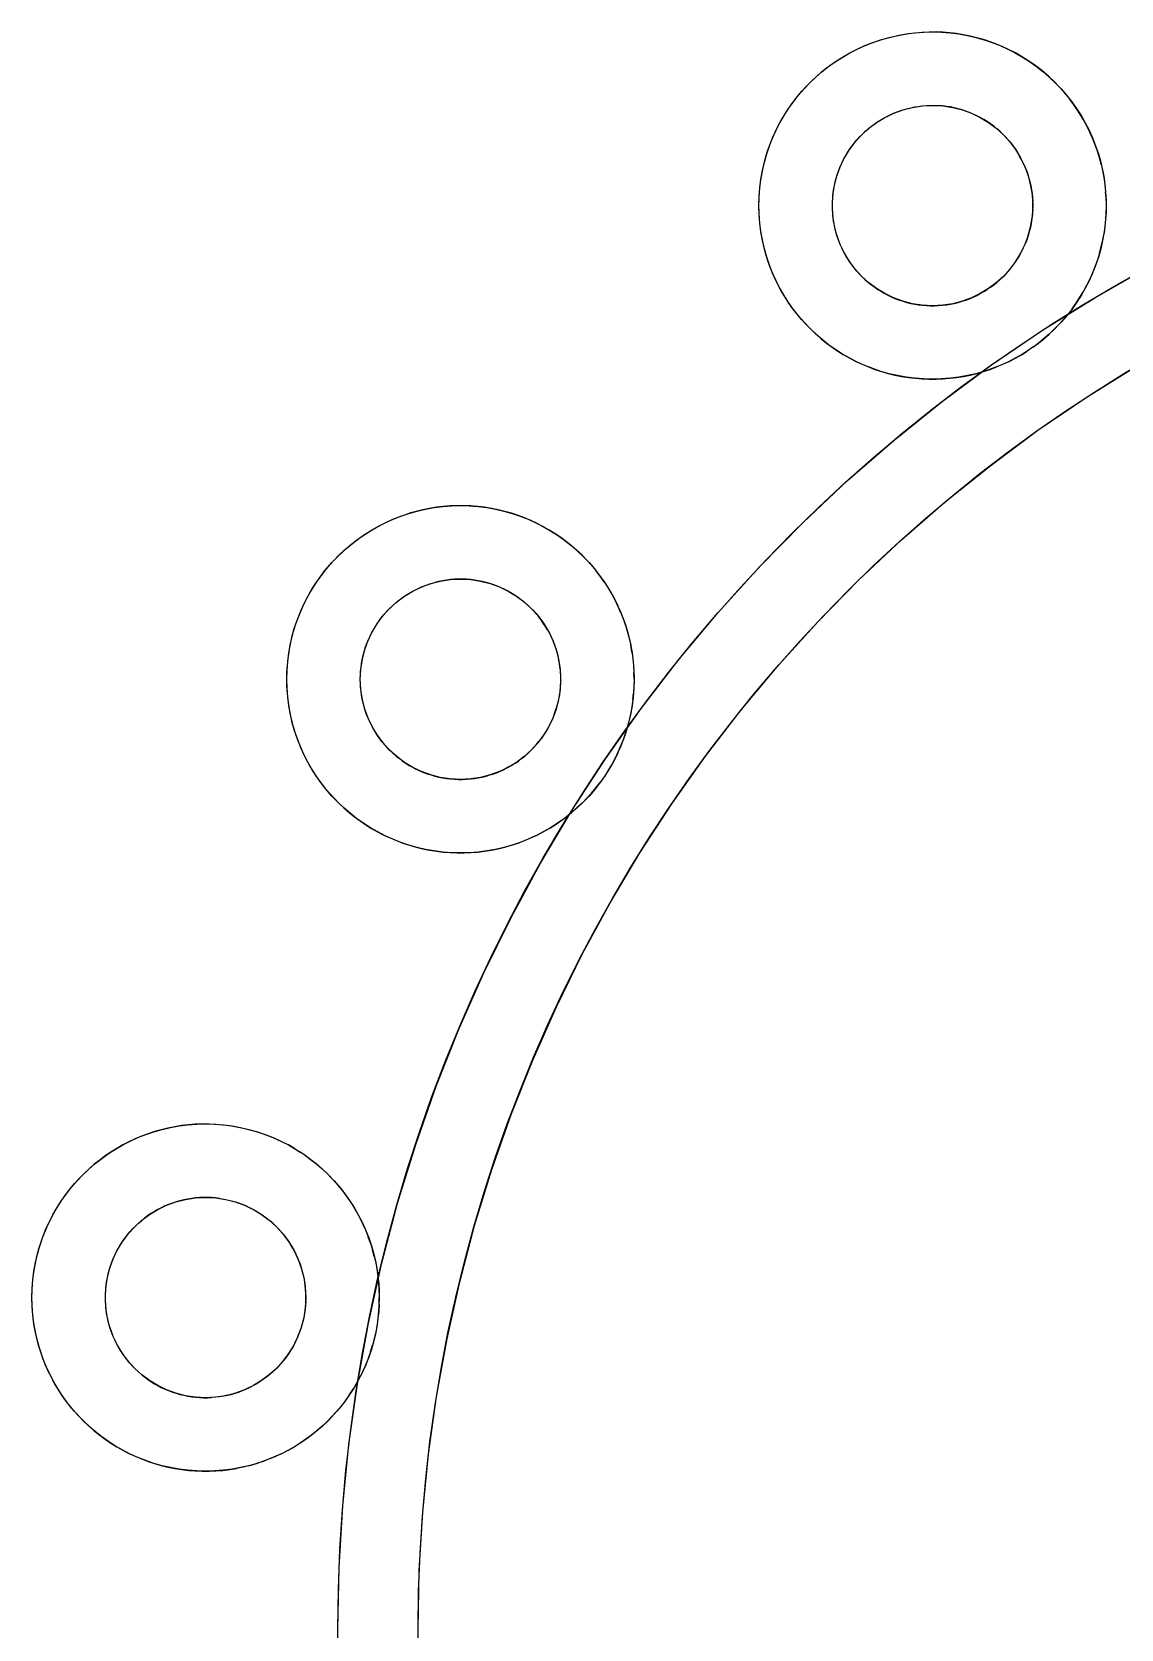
# Model space of a CAD drawing. Header units: millimetres. Extents: x -70 to 246, y -216 to 66.
# Drawn here: x -41.67 to -17.21, y 0 to 35.87 of the extents above; entities that cross this region are included whole.
import ezdxf

# ---------------------------------------------------------------- set-up
doc = ezdxf.new("R2010")
doc.units = ezdxf.units.MM
doc.layers.add('TOP_XY', color=7, linetype='Continuous')

msp = doc.modelspace()

# ---------------------------------------------------------------- linework, layer by layer
for centre, radius in [((-21.445, 31.975), 3.9), ((0, 0), 34.8), ((-21.445, 31.975), 2.25), ((0, 0), 33), ((-32.048, 21.334), 3.9), ((-32.048, 21.334), 2.25), ((-37.773, 7.446), 3.9), ((-37.773, 7.446), 2.25)]:
    msp.add_circle(centre, radius)
at = {"layer": 'TOP_XY'}
for p, q in [((-23.167, 35.474), (-23.026, 35.54)), ((-23.026, 35.54), (-22.883, 35.6)), ((-22.883, 35.6), (-22.738, 35.654)), ((-22.738, 35.654), (-22.591, 35.702)), ((-22.591, 35.702), (-22.441, 35.745)), ((-22.441, 35.745), (-22.291, 35.782)), ((-22.291, 35.782), (-22.139, 35.812)), ((-22.139, 35.812), (-21.986, 35.837)), ((-21.986, 35.837), (-21.832, 35.855)), ((-21.832, 35.855), (-21.677, 35.868)), ((-21.677, 35.868), (-21.522, 35.874)), ((-21.522, 35.874), (-21.367, 35.874)), ((-21.212, 35.868), (-21.367, 35.874)), ((-21.057, 35.855), (-21.212, 35.868)), ((-20.904, 35.837), (-21.057, 35.855)), ((-20.75, 35.812), (-20.904, 35.837)), ((-20.598, 35.782), (-20.75, 35.812)), ((-20.448, 35.745), (-20.598, 35.782)), ((-20.299, 35.702), (-20.448, 35.745)), ((-20.151, 35.654), (-20.299, 35.702)), ((-20.006, 35.6), (-20.151, 35.654)), ((-19.863, 35.54), (-20.006, 35.6)), ((-19.723, 35.474), (-19.863, 35.54)), ((-23.699, 35.157), (-23.571, 35.244)), ((-23.571, 35.244), (-23.439, 35.326)), ((-23.439, 35.326), (-23.304, 35.403)), ((-23.304, 35.403), (-23.167, 35.474)), ((-19.585, 35.403), (-19.723, 35.474)), ((-19.45, 35.326), (-19.585, 35.403)), ((-19.318, 35.244), (-19.45, 35.326)), ((-19.19, 35.157), (-19.318, 35.244)), ((-24.175, 34.76), (-24.062, 34.866)), ((-24.062, 34.866), (-23.945, 34.968)), ((-23.945, 34.968), (-23.824, 35.065)), ((-23.824, 35.065), (-23.699, 35.157)), ((-19.065, 35.065), (-19.19, 35.157)), ((-18.944, 34.968), (-19.065, 35.065)), ((-18.827, 34.866), (-18.944, 34.968)), ((-18.714, 34.76), (-18.827, 34.866)), ((-24.487, 34.415), (-24.387, 34.534)), ((-24.387, 34.534), (-24.283, 34.649)), ((-24.283, 34.649), (-24.175, 34.76)), ((-18.606, 34.649), (-18.714, 34.76)), ((-18.502, 34.534), (-18.606, 34.649)), ((-18.402, 34.415), (-18.502, 34.534)), ((-24.756, 34.036), (-24.671, 34.166)), ((-24.671, 34.166), (-24.581, 34.292)), ((-24.581, 34.292), (-24.487, 34.415)), ((-22.275, 34.066), (-22.191, 34.097)), ((-22.191, 34.097), (-22.106, 34.125)), ((-22.106, 34.125), (-22.02, 34.15)), ((-22.02, 34.15), (-21.933, 34.171)), ((-21.933, 34.171), (-21.845, 34.189)), ((-21.845, 34.189), (-21.757, 34.203)), ((-21.757, 34.203), (-21.668, 34.214)), ((-21.668, 34.214), (-21.579, 34.221)), ((-21.579, 34.221), (-21.489, 34.224)), ((-21.489, 34.224), (-21.4, 34.224)), ((-21.4, 34.224), (-21.31, 34.221)), ((-21.221, 34.214), (-21.31, 34.221)), ((-21.132, 34.203), (-21.221, 34.214)), ((-21.044, 34.189), (-21.132, 34.203)), ((-20.956, 34.171), (-21.044, 34.189)), ((-20.869, 34.15), (-20.956, 34.171)), ((-20.783, 34.125), (-20.869, 34.15)), ((-20.698, 34.097), (-20.783, 34.125)), ((-20.615, 34.066), (-20.698, 34.097)), ((-18.308, 34.292), (-18.402, 34.415)), ((-18.218, 34.166), (-18.308, 34.292)), ((-18.134, 34.036), (-18.218, 34.166)), ((-24.977, 33.627), (-24.909, 33.766)), ((-24.909, 33.766), (-24.835, 33.902)), ((-24.835, 33.902), (-24.756, 34.036)), ((-22.887, 33.701), (-22.817, 33.757)), ((-22.817, 33.757), (-22.745, 33.811)), ((-22.745, 33.811), (-22.671, 33.861)), ((-22.671, 33.861), (-22.595, 33.908)), ((-22.595, 33.908), (-22.518, 33.952)), ((-22.518, 33.952), (-22.438, 33.993)), ((-22.438, 33.993), (-22.357, 34.031)), ((-22.357, 34.031), (-22.275, 34.066)), ((-20.532, 34.031), (-20.615, 34.066)), ((-20.451, 33.993), (-20.532, 34.031)), ((-20.372, 33.952), (-20.451, 33.993)), ((-20.294, 33.908), (-20.372, 33.952)), ((-20.218, 33.861), (-20.294, 33.908)), ((-20.144, 33.811), (-20.218, 33.861)), ((-20.072, 33.757), (-20.144, 33.811)), ((-20.002, 33.701), (-20.072, 33.757)), ((-18.054, 33.902), (-18.134, 34.036)), ((-17.98, 33.766), (-18.054, 33.902)), ((-17.912, 33.627), (-17.98, 33.766)), ((-25.097, 33.341), (-25.04, 33.485)), ((-25.04, 33.485), (-24.977, 33.627)), ((-23.254, 33.312), (-23.2, 33.383)), ((-23.2, 33.383), (-23.142, 33.451)), ((-23.142, 33.451), (-23.082, 33.518)), ((-23.082, 33.518), (-23.02, 33.581)), ((-23.02, 33.581), (-22.955, 33.643)), ((-22.955, 33.643), (-22.887, 33.701)), ((-19.935, 33.643), (-20.002, 33.701)), ((-19.869, 33.581), (-19.935, 33.643)), ((-19.807, 33.518), (-19.869, 33.581)), ((-19.747, 33.451), (-19.807, 33.518)), ((-19.689, 33.383), (-19.747, 33.451)), ((-19.689, 33.383), (-19.635, 33.312)), ((-17.849, 33.485), (-17.912, 33.627)), ((-17.792, 33.341), (-17.849, 33.485)), ((-25.234, 32.896), (-25.194, 33.046)), ((-25.194, 33.046), (-25.149, 33.195)), ((-25.149, 33.195), (-25.097, 33.341)), ((-23.483, 32.928), (-23.443, 33.008)), ((-23.443, 33.008), (-23.401, 33.087)), ((-23.401, 33.087), (-23.355, 33.164)), ((-23.355, 33.164), (-23.306, 33.239)), ((-23.306, 33.239), (-23.254, 33.312)), ((-19.635, 33.312), (-19.583, 33.239)), ((-19.583, 33.239), (-19.534, 33.164)), ((-19.534, 33.164), (-19.489, 33.087)), ((-19.446, 33.008), (-19.489, 33.087)), ((-19.406, 32.928), (-19.446, 33.008)), ((-17.74, 33.195), (-17.792, 33.341)), ((-17.695, 33.046), (-17.74, 33.195)), ((-17.655, 32.896), (-17.695, 33.046)), ((-25.295, 32.592), (-25.268, 32.745)), ((-25.268, 32.745), (-25.234, 32.896)), ((-23.608, 32.593), (-23.582, 32.678)), ((-23.582, 32.678), (-23.552, 32.763)), ((-23.552, 32.763), (-23.519, 32.846)), ((-23.519, 32.846), (-23.483, 32.928)), ((-19.406, 32.928), (-19.37, 32.846)), ((-19.37, 32.846), (-19.337, 32.763)), ((-19.337, 32.763), (-19.307, 32.678)), ((-19.307, 32.678), (-19.281, 32.593)), ((-17.655, 32.896), (-17.621, 32.745)), ((-17.621, 32.745), (-17.594, 32.592)), ((-25.332, 32.285), (-25.317, 32.439)), ((-25.317, 32.439), (-25.295, 32.592)), ((-23.679, 32.242), (-23.666, 32.331)), ((-23.666, 32.331), (-23.65, 32.419)), ((-23.65, 32.419), (-23.631, 32.506)), ((-23.631, 32.506), (-23.608, 32.593)), ((-19.281, 32.593), (-19.258, 32.506)), ((-19.239, 32.419), (-19.258, 32.506)), ((-19.223, 32.331), (-19.239, 32.419)), ((-19.223, 32.331), (-19.211, 32.242)), ((-17.594, 32.592), (-17.572, 32.439)), ((-17.572, 32.439), (-17.557, 32.285)), ((-25.345, 31.975), (-25.341, 32.13)), ((-25.341, 31.82), (-25.345, 31.975)), ((-25.341, 32.13), (-25.332, 32.285)), ((-23.695, 31.975), (-23.693, 32.064)), ((-23.693, 31.885), (-23.695, 31.975)), ((-23.693, 32.064), (-23.687, 32.153)), ((-23.687, 32.153), (-23.679, 32.242)), ((-19.211, 32.242), (-19.202, 32.153)), ((-19.202, 32.153), (-19.196, 32.064)), ((-19.195, 31.975), (-19.196, 32.064)), ((-19.196, 31.885), (-19.195, 31.975)), ((-17.548, 32.13), (-17.557, 32.285)), ((-17.548, 32.13), (-17.545, 31.975)), ((-17.545, 31.975), (-17.548, 31.82)), ((-25.332, 31.665), (-25.341, 31.82)), ((-25.317, 31.511), (-25.332, 31.665)), ((-23.687, 31.796), (-23.693, 31.885)), ((-23.679, 31.707), (-23.687, 31.796)), ((-23.666, 31.618), (-23.679, 31.707)), ((-23.65, 31.53), (-23.666, 31.618)), ((-19.239, 31.53), (-19.223, 31.618)), ((-19.223, 31.618), (-19.211, 31.707)), ((-19.202, 31.796), (-19.211, 31.707)), ((-19.196, 31.885), (-19.202, 31.796)), ((-17.557, 31.665), (-17.572, 31.511)), ((-17.548, 31.82), (-17.557, 31.665)), ((-25.295, 31.357), (-25.317, 31.511)), ((-25.268, 31.204), (-25.295, 31.357)), ((-23.631, 31.443), (-23.65, 31.53)), ((-23.608, 31.356), (-23.631, 31.443)), ((-23.582, 31.271), (-23.608, 31.356)), ((-23.552, 31.186), (-23.582, 31.271)), ((-19.307, 31.271), (-19.337, 31.186)), ((-19.307, 31.271), (-19.281, 31.356)), ((-19.281, 31.356), (-19.258, 31.443)), ((-19.258, 31.443), (-19.239, 31.53)), ((-17.621, 31.204), (-17.594, 31.357)), ((-17.572, 31.511), (-17.594, 31.357)), ((-25.234, 31.053), (-25.268, 31.204)), ((-25.194, 30.903), (-25.234, 31.053)), ((-25.149, 30.755), (-25.194, 30.903)), ((-23.519, 31.103), (-23.552, 31.186)), ((-23.483, 31.022), (-23.519, 31.103)), ((-23.443, 30.941), (-23.483, 31.022)), ((-23.401, 30.863), (-23.443, 30.941)), ((-23.355, 30.786), (-23.401, 30.863)), ((-19.489, 30.863), (-19.534, 30.786)), ((-19.446, 30.941), (-19.489, 30.863)), ((-19.406, 31.022), (-19.446, 30.941)), ((-19.37, 31.103), (-19.406, 31.022)), ((-19.337, 31.186), (-19.37, 31.103)), ((-17.695, 30.903), (-17.74, 30.755)), ((-17.695, 30.903), (-17.655, 31.053)), ((-17.655, 31.053), (-17.621, 31.204)), ((-25.097, 30.608), (-25.149, 30.755)), ((-25.04, 30.464), (-25.097, 30.608)), ((-23.306, 30.711), (-23.355, 30.786)), ((-23.254, 30.638), (-23.306, 30.711)), ((-23.2, 30.567), (-23.254, 30.638)), ((-23.142, 30.498), (-23.2, 30.567)), ((-23.082, 30.432), (-23.142, 30.498)), ((-19.807, 30.432), (-19.747, 30.498)), ((-19.747, 30.498), (-19.689, 30.567)), ((-19.689, 30.567), (-19.635, 30.638)), ((-19.635, 30.638), (-19.583, 30.711)), ((-19.583, 30.711), (-19.534, 30.786)), ((-17.792, 30.608), (-17.849, 30.464)), ((-17.798, 29.904), (-16.595, 30.588)), ((-17.74, 30.755), (-17.792, 30.608)), ((-24.977, 30.323), (-25.04, 30.464)), ((-24.909, 30.183), (-24.977, 30.323)), ((-24.835, 30.047), (-24.909, 30.183)), ((-23.082, 30.432), (-23.02, 30.368)), ((-23.02, 30.368), (-22.955, 30.307)), ((-22.955, 30.307), (-22.887, 30.248)), ((-22.887, 30.248), (-22.817, 30.192)), ((-22.817, 30.192), (-22.745, 30.139)), ((-22.745, 30.139), (-22.671, 30.088)), ((-20.144, 30.139), (-20.218, 30.088)), ((-20.144, 30.139), (-20.072, 30.192)), ((-20.072, 30.192), (-20.002, 30.248)), ((-20.002, 30.248), (-19.935, 30.307)), ((-19.935, 30.307), (-19.869, 30.368)), ((-19.869, 30.368), (-19.807, 30.432)), ((-18.054, 30.047), (-17.98, 30.183)), ((-17.98, 30.183), (-17.912, 30.323)), ((-17.849, 30.464), (-17.912, 30.323)), ((-24.756, 29.914), (-24.835, 30.047)), ((-24.671, 29.784), (-24.756, 29.914)), ((-24.581, 29.657), (-24.671, 29.784)), ((-22.671, 30.088), (-22.595, 30.041)), ((-22.595, 30.041), (-22.518, 29.997)), ((-22.518, 29.997), (-22.438, 29.956)), ((-22.438, 29.956), (-22.357, 29.918)), ((-22.357, 29.918), (-22.275, 29.883)), ((-22.275, 29.883), (-22.191, 29.852)), ((-22.191, 29.852), (-22.106, 29.824)), ((-22.106, 29.824), (-22.02, 29.799)), ((-22.02, 29.799), (-21.933, 29.778)), ((-21.933, 29.778), (-21.845, 29.761)), ((-21.044, 29.761), (-20.956, 29.778)), ((-20.956, 29.778), (-20.869, 29.799)), ((-20.869, 29.799), (-20.783, 29.824)), ((-20.783, 29.824), (-20.698, 29.852)), ((-20.698, 29.852), (-20.615, 29.883)), ((-20.615, 29.883), (-20.532, 29.918)), ((-20.532, 29.918), (-20.451, 29.956)), ((-20.451, 29.956), (-20.372, 29.997)), ((-20.372, 29.997), (-20.294, 30.041)), ((-20.294, 30.041), (-20.218, 30.088)), ((-18.973, 29.173), (-17.798, 29.904)), ((-18.308, 29.657), (-18.218, 29.784)), ((-18.218, 29.784), (-18.134, 29.914)), ((-18.134, 29.914), (-18.054, 30.047)), ((-24.487, 29.534), (-24.581, 29.657)), ((-24.387, 29.415), (-24.487, 29.534)), ((-21.845, 29.761), (-21.757, 29.746)), ((-21.757, 29.746), (-21.668, 29.736)), ((-21.668, 29.736), (-21.579, 29.729)), ((-21.579, 29.729), (-21.489, 29.725)), ((-21.489, 29.725), (-21.4, 29.725)), ((-21.4, 29.725), (-21.31, 29.729)), ((-21.31, 29.729), (-21.221, 29.736)), ((-21.221, 29.736), (-21.132, 29.746)), ((-21.132, 29.746), (-21.044, 29.761)), ((-18.402, 29.534), (-18.502, 29.415)), ((-18.308, 29.657), (-18.402, 29.534)), ((-24.283, 29.3), (-24.387, 29.415)), ((-24.175, 29.19), (-24.283, 29.3)), ((-24.175, 29.19), (-24.062, 29.083)), ((-24.062, 29.083), (-23.945, 28.982)), ((-20.118, 28.396), (-18.973, 29.173)), ((-18.944, 28.982), (-18.827, 29.083)), ((-18.827, 29.083), (-18.714, 29.19)), ((-18.714, 29.19), (-18.606, 29.3)), ((-18.606, 29.3), (-18.502, 29.415)), ((-23.945, 28.982), (-23.824, 28.885)), ((-23.824, 28.885), (-23.699, 28.792)), ((-23.699, 28.792), (-23.571, 28.705)), ((-23.571, 28.705), (-23.439, 28.623)), ((-19.45, 28.623), (-19.318, 28.705)), ((-19.19, 28.792), (-19.318, 28.705)), ((-19.19, 28.792), (-19.065, 28.885)), ((-19.065, 28.885), (-18.944, 28.982)), ((-23.439, 28.623), (-23.304, 28.547)), ((-23.304, 28.547), (-23.167, 28.475)), ((-23.167, 28.475), (-23.026, 28.41)), ((-23.026, 28.41), (-22.883, 28.35)), ((-22.883, 28.35), (-22.738, 28.295)), ((-21.231, 27.574), (-20.118, 28.396)), ((-20.151, 28.295), (-20.006, 28.35)), ((-20.006, 28.35), (-19.863, 28.41)), ((-19.863, 28.41), (-19.723, 28.475)), ((-19.723, 28.475), (-19.585, 28.547)), ((-19.585, 28.547), (-19.45, 28.623)), ((-17.991, 27.664), (-16.877, 28.358)), ((-22.738, 28.295), (-22.591, 28.247)), ((-22.591, 28.247), (-22.441, 28.204)), ((-22.441, 28.204), (-22.291, 28.168)), ((-22.291, 28.168), (-22.139, 28.137)), ((-22.139, 28.137), (-21.986, 28.112)), ((-21.986, 28.112), (-21.832, 28.094)), ((-21.832, 28.094), (-21.677, 28.082)), ((-21.677, 28.082), (-21.522, 28.075)), ((-21.522, 28.075), (-21.367, 28.075)), ((-21.367, 28.075), (-21.212, 28.082)), ((-21.212, 28.082), (-21.057, 28.094)), ((-21.057, 28.094), (-20.904, 28.112)), ((-20.904, 28.112), (-20.75, 28.137)), ((-20.75, 28.137), (-20.598, 28.168)), ((-20.598, 28.168), (-20.448, 28.204)), ((-20.448, 28.204), (-20.299, 28.247)), ((-20.299, 28.247), (-20.151, 28.295)), ((-19.077, 26.927), (-17.991, 27.664)), ((-22.31, 26.708), (-21.231, 27.574)), ((-20.132, 26.147), (-19.077, 26.927)), ((-23.354, 25.8), (-22.31, 26.708)), ((-21.156, 25.326), (-20.132, 26.147)), ((-24.361, 24.851), (-23.354, 25.8)), ((-32.895, 25.141), (-33.045, 25.105)), ((-32.743, 25.172), (-32.895, 25.141)), ((-32.589, 25.197), (-32.743, 25.172)), ((-32.435, 25.215), (-32.589, 25.197)), ((-32.281, 25.227), (-32.435, 25.215)), ((-32.126, 25.233), (-32.281, 25.227)), ((-31.971, 25.233), (-32.126, 25.233)), ((-31.816, 25.227), (-31.971, 25.233)), ((-31.661, 25.215), (-31.816, 25.227)), ((-31.507, 25.197), (-31.661, 25.215)), ((-31.354, 25.172), (-31.507, 25.197)), ((-31.202, 25.141), (-31.354, 25.172)), ((-31.051, 25.105), (-31.202, 25.141)), ((-22.146, 24.465), (-21.156, 25.326)), ((-34.043, 24.686), (-33.908, 24.762)), ((-33.908, 24.762), (-33.77, 24.833)), ((-33.77, 24.833), (-33.63, 24.899)), ((-33.63, 24.899), (-33.487, 24.959)), ((-33.487, 24.959), (-33.342, 25.014)), ((-33.342, 25.014), (-33.194, 25.062)), ((-33.045, 25.105), (-33.194, 25.062)), ((-30.902, 25.062), (-31.051, 25.105)), ((-30.755, 25.014), (-30.902, 25.062)), ((-30.61, 24.959), (-30.755, 25.014)), ((-30.467, 24.899), (-30.61, 24.959)), ((-30.326, 24.833), (-30.467, 24.899)), ((-30.189, 24.762), (-30.326, 24.833)), ((-30.054, 24.686), (-30.189, 24.762)), ((-25.33, 23.863), (-24.361, 24.851)), ((-34.549, 24.327), (-34.428, 24.424)), ((-34.428, 24.424), (-34.303, 24.517)), ((-34.303, 24.517), (-34.175, 24.604)), ((-34.175, 24.604), (-34.043, 24.686)), ((-29.922, 24.604), (-30.054, 24.686)), ((-29.794, 24.517), (-29.922, 24.604)), ((-29.669, 24.424), (-29.794, 24.517)), ((-29.548, 24.327), (-29.669, 24.424)), ((-23.101, 23.565), (-22.146, 24.465)), ((-34.887, 24.009), (-34.779, 24.119)), ((-34.779, 24.119), (-34.666, 24.226)), ((-34.666, 24.226), (-34.549, 24.327)), ((-29.431, 24.226), (-29.548, 24.327)), ((-29.318, 24.119), (-29.431, 24.226)), ((-29.318, 24.119), (-29.21, 24.009)), ((-35.185, 23.652), (-35.091, 23.775)), ((-35.091, 23.775), (-34.991, 23.894)), ((-34.991, 23.894), (-34.887, 24.009)), ((-29.21, 24.009), (-29.106, 23.894)), ((-29.106, 23.894), (-29.006, 23.775)), ((-28.912, 23.652), (-29.006, 23.775)), ((-26.259, 22.837), (-25.33, 23.863)), ((-35.439, 23.262), (-35.359, 23.395)), ((-35.359, 23.395), (-35.275, 23.525)), ((-35.275, 23.525), (-35.185, 23.652)), ((-33.121, 23.312), (-33.042, 23.353)), ((-33.042, 23.353), (-32.961, 23.391)), ((-32.961, 23.391), (-32.878, 23.426)), ((-32.878, 23.426), (-32.795, 23.457)), ((-32.795, 23.457), (-32.71, 23.485)), ((-32.71, 23.485), (-32.624, 23.51)), ((-32.537, 23.531), (-32.624, 23.51)), ((-32.449, 23.548), (-32.537, 23.531)), ((-32.361, 23.563), (-32.449, 23.548)), ((-32.272, 23.573), (-32.361, 23.563)), ((-32.183, 23.58), (-32.272, 23.573)), ((-32.093, 23.584), (-32.183, 23.58)), ((-32.004, 23.584), (-32.093, 23.584)), ((-31.914, 23.58), (-32.004, 23.584)), ((-31.825, 23.573), (-31.914, 23.58)), ((-31.736, 23.563), (-31.825, 23.573)), ((-31.648, 23.548), (-31.736, 23.563)), ((-31.56, 23.531), (-31.648, 23.548)), ((-31.473, 23.51), (-31.56, 23.531)), ((-31.387, 23.485), (-31.473, 23.51)), ((-31.302, 23.457), (-31.387, 23.485)), ((-31.218, 23.426), (-31.302, 23.457)), ((-31.136, 23.391), (-31.218, 23.426)), ((-31.055, 23.353), (-31.136, 23.391)), ((-30.975, 23.312), (-31.055, 23.353)), ((-28.822, 23.525), (-28.912, 23.652)), ((-28.822, 23.525), (-28.737, 23.395)), ((-28.737, 23.395), (-28.658, 23.262)), ((-24.02, 22.628), (-23.101, 23.565)), ((-35.644, 22.845), (-35.581, 22.986)), ((-35.581, 22.986), (-35.513, 23.126)), ((-35.513, 23.126), (-35.439, 23.262)), ((-33.623, 22.941), (-33.558, 23.002)), ((-33.558, 23.002), (-33.491, 23.061)), ((-33.491, 23.061), (-33.421, 23.117)), ((-33.421, 23.117), (-33.349, 23.17)), ((-33.349, 23.17), (-33.275, 23.22)), ((-33.275, 23.22), (-33.199, 23.268)), ((-33.199, 23.268), (-33.121, 23.312)), ((-30.898, 23.268), (-30.975, 23.312)), ((-30.898, 23.268), (-30.822, 23.22)), ((-30.822, 23.22), (-30.748, 23.17)), ((-30.748, 23.17), (-30.676, 23.117)), ((-30.676, 23.117), (-30.606, 23.061)), ((-30.538, 23.002), (-30.606, 23.061)), ((-30.473, 22.941), (-30.538, 23.002)), ((-28.658, 23.262), (-28.584, 23.126)), ((-28.584, 23.126), (-28.516, 22.986)), ((-28.453, 22.845), (-28.516, 22.986)), ((-35.753, 22.554), (-35.701, 22.7)), ((-35.701, 22.7), (-35.644, 22.845)), ((-33.91, 22.598), (-33.858, 22.671)), ((-33.858, 22.671), (-33.804, 22.742)), ((-33.804, 22.742), (-33.746, 22.811)), ((-33.746, 22.811), (-33.686, 22.877)), ((-33.686, 22.877), (-33.623, 22.941)), ((-30.473, 22.941), (-30.411, 22.877)), ((-30.411, 22.877), (-30.351, 22.811)), ((-30.351, 22.811), (-30.293, 22.742)), ((-30.239, 22.671), (-30.293, 22.742)), ((-30.187, 22.598), (-30.239, 22.671)), ((-28.453, 22.845), (-28.396, 22.7)), ((-28.396, 22.7), (-28.344, 22.554)), ((-27.146, 21.775), (-26.259, 22.837)), ((-24.901, 21.655), (-24.02, 22.628)), ((-35.872, 22.105), (-35.838, 22.256)), ((-35.838, 22.256), (-35.798, 22.406)), ((-35.798, 22.406), (-35.753, 22.554)), ((-34.123, 22.206), (-34.087, 22.287)), ((-34.087, 22.287), (-34.047, 22.368)), ((-34.047, 22.368), (-34.004, 22.446)), ((-34.004, 22.446), (-33.959, 22.523)), ((-33.959, 22.523), (-33.91, 22.598)), ((-30.138, 22.523), (-30.187, 22.598)), ((-30.092, 22.446), (-30.138, 22.523)), ((-30.092, 22.446), (-30.05, 22.368)), ((-30.05, 22.368), (-30.01, 22.287)), ((-30.01, 22.287), (-29.974, 22.206)), ((-28.344, 22.554), (-28.299, 22.406)), ((-28.299, 22.406), (-28.259, 22.256)), ((-28.259, 22.256), (-28.225, 22.105)), ((-35.921, 21.798), (-35.899, 21.952)), ((-35.899, 21.952), (-35.872, 22.105)), ((-34.235, 21.866), (-34.212, 21.953)), ((-34.212, 21.953), (-34.185, 22.038)), ((-34.185, 22.038), (-34.156, 22.122)), ((-34.156, 22.122), (-34.123, 22.206)), ((-29.974, 22.206), (-29.941, 22.122)), ((-29.941, 22.122), (-29.911, 22.038)), ((-29.911, 22.038), (-29.885, 21.953)), ((-29.885, 21.953), (-29.862, 21.866)), ((-28.198, 21.952), (-28.225, 22.105)), ((-28.198, 21.952), (-28.176, 21.798)), ((-35.945, 21.489), (-35.936, 21.644)), ((-35.936, 21.644), (-35.921, 21.798)), ((-34.291, 21.513), (-34.282, 21.602)), ((-34.282, 21.602), (-34.27, 21.691)), ((-34.27, 21.691), (-34.254, 21.779)), ((-34.254, 21.779), (-34.235, 21.866)), ((-29.862, 21.866), (-29.843, 21.779)), ((-29.827, 21.691), (-29.843, 21.779)), ((-29.814, 21.602), (-29.827, 21.691)), ((-29.814, 21.602), (-29.806, 21.513)), ((-28.176, 21.798), (-28.161, 21.644)), ((-28.161, 21.644), (-28.151, 21.489)), ((-27.99, 20.678), (-27.146, 21.775)), ((-25.742, 20.648), (-24.901, 21.655)), ((-35.948, 21.334), (-35.945, 21.489)), ((-35.945, 21.179), (-35.948, 21.334)), ((-35.936, 21.024), (-35.945, 21.179)), ((-34.298, 21.334), (-34.297, 21.424)), ((-34.297, 21.245), (-34.298, 21.334)), ((-34.297, 21.424), (-34.291, 21.513)), ((-34.291, 21.155), (-34.297, 21.245)), ((-29.806, 21.513), (-29.8, 21.424)), ((-29.8, 21.245), (-29.806, 21.155)), ((-29.8, 21.424), (-29.798, 21.334)), ((-29.798, 21.334), (-29.8, 21.245)), ((-28.151, 21.179), (-28.161, 21.024)), ((-28.148, 21.334), (-28.151, 21.489)), ((-28.148, 21.334), (-28.151, 21.179)), ((-35.921, 20.87), (-35.936, 21.024)), ((-35.899, 20.717), (-35.921, 20.87)), ((-34.282, 21.066), (-34.291, 21.155)), ((-34.27, 20.978), (-34.282, 21.066)), ((-34.254, 20.89), (-34.27, 20.978)), ((-34.235, 20.802), (-34.254, 20.89)), ((-29.843, 20.89), (-29.862, 20.802)), ((-29.827, 20.978), (-29.843, 20.89)), ((-29.814, 21.066), (-29.827, 20.978)), ((-29.806, 21.155), (-29.814, 21.066)), ((-28.176, 20.87), (-28.198, 20.717)), ((-28.176, 20.87), (-28.161, 21.024)), ((-35.872, 20.564), (-35.899, 20.717)), ((-35.838, 20.413), (-35.872, 20.564)), ((-34.212, 20.716), (-34.235, 20.802)), ((-34.185, 20.63), (-34.212, 20.716)), ((-34.156, 20.546), (-34.185, 20.63)), ((-34.123, 20.463), (-34.156, 20.546)), ((-34.087, 20.381), (-34.123, 20.463)), ((-29.974, 20.463), (-30.01, 20.381)), ((-29.941, 20.546), (-29.974, 20.463)), ((-29.941, 20.546), (-29.911, 20.63)), ((-29.911, 20.63), (-29.885, 20.716)), ((-29.885, 20.716), (-29.862, 20.802)), ((-28.79, 19.549), (-27.99, 20.678)), ((-28.225, 20.564), (-28.259, 20.413)), ((-28.198, 20.717), (-28.225, 20.564)), ((-26.542, 19.609), (-25.742, 20.648)), ((-35.798, 20.263), (-35.838, 20.413)), ((-35.753, 20.114), (-35.798, 20.263)), ((-35.701, 19.968), (-35.753, 20.114)), ((-34.047, 20.301), (-34.087, 20.381)), ((-34.004, 20.222), (-34.047, 20.301)), ((-33.959, 20.145), (-34.004, 20.222)), ((-33.91, 20.07), (-33.959, 20.145)), ((-30.138, 20.145), (-30.187, 20.07)), ((-30.092, 20.222), (-30.138, 20.145)), ((-30.05, 20.301), (-30.092, 20.222)), ((-30.01, 20.381), (-30.05, 20.301)), ((-28.344, 20.114), (-28.396, 19.968)), ((-28.299, 20.263), (-28.344, 20.114)), ((-28.259, 20.413), (-28.299, 20.263)), ((-35.644, 19.824), (-35.701, 19.968)), ((-35.581, 19.682), (-35.644, 19.824)), ((-33.858, 19.997), (-33.91, 20.07)), ((-33.804, 19.926), (-33.858, 19.997)), ((-33.746, 19.858), (-33.804, 19.926)), ((-33.686, 19.791), (-33.746, 19.858)), ((-33.623, 19.728), (-33.686, 19.791)), ((-30.473, 19.728), (-30.411, 19.791)), ((-30.411, 19.791), (-30.351, 19.858)), ((-30.351, 19.858), (-30.293, 19.926)), ((-30.239, 19.997), (-30.293, 19.926)), ((-30.187, 20.07), (-30.239, 19.997)), ((-28.516, 19.682), (-28.453, 19.824)), ((-28.453, 19.824), (-28.396, 19.968)), ((-35.513, 19.543), (-35.581, 19.682)), ((-35.439, 19.407), (-35.513, 19.543)), ((-35.359, 19.273), (-35.439, 19.407)), ((-33.623, 19.728), (-33.558, 19.666)), ((-33.558, 19.666), (-33.491, 19.607)), ((-33.491, 19.607), (-33.421, 19.551)), ((-33.421, 19.551), (-33.349, 19.498)), ((-33.349, 19.498), (-33.275, 19.448)), ((-33.275, 19.448), (-33.199, 19.401)), ((-33.199, 19.401), (-33.121, 19.357)), ((-30.898, 19.401), (-30.975, 19.357)), ((-30.822, 19.448), (-30.898, 19.401)), ((-30.822, 19.448), (-30.748, 19.498)), ((-30.748, 19.498), (-30.676, 19.551)), ((-30.676, 19.551), (-30.606, 19.607)), ((-30.606, 19.607), (-30.538, 19.666)), ((-30.538, 19.666), (-30.473, 19.728)), ((-29.545, 18.389), (-28.79, 19.549)), ((-28.658, 19.407), (-28.737, 19.273)), ((-28.584, 19.543), (-28.658, 19.407)), ((-28.516, 19.682), (-28.584, 19.543)), ((-27.301, 18.538), (-26.542, 19.609)), ((-35.275, 19.143), (-35.359, 19.273)), ((-35.185, 19.017), (-35.275, 19.143)), ((-35.091, 18.894), (-35.185, 19.017)), ((-33.121, 19.357), (-33.042, 19.315)), ((-33.042, 19.315), (-32.961, 19.278)), ((-32.961, 19.278), (-32.878, 19.243)), ((-32.878, 19.243), (-32.795, 19.212)), ((-32.795, 19.212), (-32.71, 19.184)), ((-32.71, 19.184), (-32.624, 19.159)), ((-32.624, 19.159), (-32.537, 19.138)), ((-32.537, 19.138), (-32.449, 19.12)), ((-32.449, 19.12), (-32.361, 19.106)), ((-32.361, 19.106), (-32.272, 19.095)), ((-32.272, 19.095), (-32.183, 19.088)), ((-32.183, 19.088), (-32.093, 19.085)), ((-32.093, 19.085), (-32.004, 19.085)), ((-32.004, 19.085), (-31.914, 19.088)), ((-31.914, 19.088), (-31.825, 19.095)), ((-31.825, 19.095), (-31.736, 19.106)), ((-31.736, 19.106), (-31.648, 19.12)), ((-31.648, 19.12), (-31.56, 19.138)), ((-31.56, 19.138), (-31.473, 19.159)), ((-31.473, 19.159), (-31.387, 19.184)), ((-31.387, 19.184), (-31.302, 19.212)), ((-31.302, 19.212), (-31.218, 19.243)), ((-31.218, 19.243), (-31.136, 19.278)), ((-31.136, 19.278), (-31.055, 19.315)), ((-30.975, 19.357), (-31.055, 19.315)), ((-29.006, 18.894), (-28.912, 19.017)), ((-28.822, 19.143), (-28.912, 19.017)), ((-28.737, 19.273), (-28.822, 19.143)), ((-34.991, 18.775), (-35.091, 18.894)), ((-34.887, 18.66), (-34.991, 18.775)), ((-34.779, 18.549), (-34.887, 18.66)), ((-29.318, 18.549), (-29.21, 18.66)), ((-29.21, 18.66), (-29.106, 18.775)), ((-29.106, 18.775), (-29.006, 18.894)), ((-34.779, 18.549), (-34.666, 18.443)), ((-34.666, 18.443), (-34.549, 18.341)), ((-34.549, 18.341), (-34.428, 18.244)), ((-30.252, 17.2), (-29.545, 18.389)), ((-29.548, 18.341), (-29.669, 18.244)), ((-29.431, 18.443), (-29.548, 18.341)), ((-29.318, 18.549), (-29.431, 18.443)), ((-28.016, 17.438), (-27.301, 18.538)), ((-34.428, 18.244), (-34.303, 18.152)), ((-34.303, 18.152), (-34.175, 18.065)), ((-34.175, 18.065), (-34.043, 17.983)), ((-34.043, 17.983), (-33.908, 17.906)), ((-30.189, 17.906), (-30.054, 17.983)), ((-30.054, 17.983), (-29.922, 18.065)), ((-29.922, 18.065), (-29.794, 18.152)), ((-29.794, 18.152), (-29.669, 18.244)), ((-33.908, 17.906), (-33.77, 17.835)), ((-33.77, 17.835), (-33.63, 17.769)), ((-33.63, 17.769), (-33.487, 17.709)), ((-33.487, 17.709), (-33.342, 17.655)), ((-33.342, 17.655), (-33.194, 17.606)), ((-33.194, 17.606), (-33.045, 17.564)), ((-31.051, 17.564), (-30.902, 17.606)), ((-30.902, 17.606), (-30.755, 17.655)), ((-30.755, 17.655), (-30.61, 17.709)), ((-30.61, 17.709), (-30.467, 17.769)), ((-30.326, 17.835), (-30.467, 17.769)), ((-30.326, 17.835), (-30.189, 17.906)), ((-33.045, 17.564), (-32.895, 17.527)), ((-32.895, 17.527), (-32.743, 17.497)), ((-32.743, 17.497), (-32.589, 17.472)), ((-32.589, 17.472), (-32.435, 17.454)), ((-32.435, 17.454), (-32.281, 17.441)), ((-32.281, 17.441), (-32.126, 17.435)), ((-32.126, 17.435), (-31.971, 17.435)), ((-31.971, 17.435), (-31.816, 17.441)), ((-31.816, 17.441), (-31.661, 17.454)), ((-31.661, 17.454), (-31.507, 17.472)), ((-31.507, 17.472), (-31.354, 17.497)), ((-31.354, 17.497), (-31.202, 17.527)), ((-31.202, 17.527), (-31.051, 17.564)), ((-28.688, 16.31), (-28.016, 17.438)), ((-30.912, 15.984), (-30.252, 17.2)), ((-29.313, 15.157), (-28.688, 16.31)), ((-31.523, 14.742), (-30.912, 15.984)), ((-29.893, 13.979), (-29.313, 15.157)), ((-32.084, 13.477), (-31.523, 14.742)), ((-30.425, 12.78), (-29.893, 13.979)), ((-32.595, 12.191), (-32.084, 13.477)), ((-30.909, 11.56), (-30.425, 12.78)), ((-33.054, 10.885), (-32.595, 12.191)), ((-31.344, 10.322), (-30.909, 11.56)), ((-39.066, 11.125), (-39.212, 11.071)), ((-38.919, 11.174), (-39.066, 11.125)), ((-38.77, 11.216), (-38.919, 11.174)), ((-38.619, 11.253), (-38.77, 11.216)), ((-38.467, 11.284), (-38.619, 11.253)), ((-38.314, 11.308), (-38.467, 11.284)), ((-38.16, 11.327), (-38.314, 11.308)), ((-38.006, 11.339), (-38.16, 11.327)), ((-37.851, 11.345), (-38.006, 11.339)), ((-37.851, 11.345), (-37.696, 11.345)), ((-37.696, 11.345), (-37.541, 11.339)), ((-37.541, 11.339), (-37.386, 11.327)), ((-37.386, 11.327), (-37.232, 11.308)), ((-37.232, 11.308), (-37.079, 11.284)), ((-37.079, 11.284), (-36.927, 11.253)), ((-36.927, 11.253), (-36.776, 11.216)), ((-36.776, 11.216), (-36.627, 11.174)), ((-36.627, 11.174), (-36.48, 11.125)), ((-36.48, 11.125), (-36.335, 11.071)), ((-39.768, 10.797), (-39.899, 10.715)), ((-39.633, 10.874), (-39.768, 10.797)), ((-39.495, 10.945), (-39.633, 10.874)), ((-39.355, 11.011), (-39.495, 10.945)), ((-39.212, 11.071), (-39.355, 11.011)), ((-36.335, 11.071), (-36.192, 11.011)), ((-36.192, 11.011), (-36.051, 10.945)), ((-36.051, 10.945), (-35.913, 10.874)), ((-35.779, 10.797), (-35.913, 10.874)), ((-35.779, 10.797), (-35.647, 10.715)), ((-33.46, 9.563), (-33.054, 10.885)), ((-40.39, 10.337), (-40.273, 10.439)), ((-40.152, 10.536), (-40.273, 10.439)), ((-40.028, 10.628), (-40.152, 10.536)), ((-39.899, 10.715), (-40.028, 10.628)), ((-35.519, 10.628), (-35.647, 10.715)), ((-35.519, 10.628), (-35.394, 10.536)), ((-35.394, 10.536), (-35.273, 10.439)), ((-35.273, 10.439), (-35.156, 10.337)), ((-40.716, 10.005), (-40.612, 10.12)), ((-40.612, 10.12), (-40.503, 10.231)), ((-40.503, 10.231), (-40.39, 10.337)), ((-35.156, 10.337), (-35.043, 10.231)), ((-34.934, 10.12), (-35.043, 10.231)), ((-34.934, 10.12), (-34.83, 10.005)), ((-31.73, 9.068), (-31.344, 10.322)), ((-41, 9.637), (-40.91, 9.763)), ((-40.91, 9.763), (-40.815, 9.886)), ((-40.815, 9.886), (-40.716, 10.005)), ((-37.907, 9.692), (-37.996, 9.685)), ((-37.818, 9.695), (-37.907, 9.692)), ((-37.728, 9.695), (-37.818, 9.695)), ((-37.639, 9.692), (-37.728, 9.695)), ((-37.55, 9.685), (-37.639, 9.692)), ((-34.83, 10.005), (-34.731, 9.886)), ((-34.731, 9.886), (-34.636, 9.763)), ((-34.636, 9.763), (-34.547, 9.637)), ((-41.237, 9.237), (-41.163, 9.373)), ((-41.163, 9.373), (-41.084, 9.507)), ((-41.084, 9.507), (-41, 9.637)), ((-39, 9.332), (-39.074, 9.282)), ((-38.924, 9.379), (-39, 9.332)), ((-38.846, 9.424), (-38.924, 9.379)), ((-38.767, 9.465), (-38.846, 9.424)), ((-38.686, 9.503), (-38.767, 9.465)), ((-38.603, 9.537), (-38.686, 9.503)), ((-38.519, 9.569), (-38.603, 9.537)), ((-38.434, 9.597), (-38.519, 9.569)), ((-38.348, 9.621), (-38.434, 9.597)), ((-38.261, 9.642), (-38.348, 9.621)), ((-38.174, 9.66), (-38.261, 9.642)), ((-38.085, 9.674), (-38.174, 9.66)), ((-37.996, 9.685), (-38.085, 9.674)), ((-37.461, 9.674), (-37.55, 9.685)), ((-37.461, 9.674), (-37.373, 9.66)), ((-37.373, 9.66), (-37.285, 9.642)), ((-37.285, 9.642), (-37.198, 9.621)), ((-37.198, 9.621), (-37.112, 9.597)), ((-37.112, 9.597), (-37.027, 9.569)), ((-36.943, 9.537), (-37.027, 9.569)), ((-36.861, 9.503), (-36.943, 9.537)), ((-36.861, 9.503), (-36.78, 9.465)), ((-36.78, 9.465), (-36.7, 9.424)), ((-36.7, 9.424), (-36.622, 9.379)), ((-36.622, 9.379), (-36.546, 9.332)), ((-36.546, 9.332), (-36.472, 9.282)), ((-34.547, 9.637), (-34.462, 9.507)), ((-34.383, 9.373), (-34.462, 9.507)), ((-34.383, 9.373), (-34.309, 9.237)), ((-33.814, 8.225), (-33.46, 9.563)), ((-41.369, 8.956), (-41.306, 9.098)), ((-41.306, 9.098), (-41.237, 9.237)), ((-39.471, 8.922), (-39.411, 8.989)), ((-39.411, 8.989), (-39.348, 9.053)), ((-39.348, 9.053), (-39.283, 9.114)), ((-39.283, 9.114), (-39.216, 9.173)), ((-39.216, 9.173), (-39.146, 9.229)), ((-39.074, 9.282), (-39.146, 9.229)), ((-36.472, 9.282), (-36.4, 9.229)), ((-36.331, 9.173), (-36.4, 9.229)), ((-36.263, 9.114), (-36.331, 9.173)), ((-36.263, 9.114), (-36.198, 9.053)), ((-36.198, 9.053), (-36.135, 8.989)), ((-36.135, 8.989), (-36.075, 8.922)), ((-34.309, 9.237), (-34.24, 9.098)), ((-34.24, 9.098), (-34.177, 8.956)), ((-32.065, 7.799), (-31.73, 9.068)), ((-41.523, 8.518), (-41.477, 8.666)), ((-41.477, 8.666), (-41.426, 8.812)), ((-41.426, 8.812), (-41.369, 8.956)), ((-39.729, 8.558), (-39.683, 8.635)), ((-39.683, 8.635), (-39.635, 8.71)), ((-39.635, 8.71), (-39.583, 8.783)), ((-39.583, 8.783), (-39.528, 8.854)), ((-39.528, 8.854), (-39.471, 8.922)), ((-36.075, 8.922), (-36.018, 8.854)), ((-36.018, 8.854), (-35.963, 8.783)), ((-35.963, 8.783), (-35.912, 8.71)), ((-35.912, 8.71), (-35.863, 8.635)), ((-35.817, 8.558), (-35.863, 8.635)), ((-34.177, 8.956), (-34.12, 8.812)), ((-34.069, 8.666), (-34.12, 8.812)), ((-34.069, 8.666), (-34.023, 8.518)), ((-41.596, 8.216), (-41.563, 8.368)), ((-41.563, 8.368), (-41.523, 8.518)), ((-39.881, 8.234), (-39.848, 8.317)), ((-39.848, 8.317), (-39.811, 8.399)), ((-39.811, 8.399), (-39.772, 8.479)), ((-39.772, 8.479), (-39.729, 8.558)), ((-35.774, 8.479), (-35.817, 8.558)), ((-35.774, 8.479), (-35.735, 8.399)), ((-35.735, 8.399), (-35.699, 8.317)), ((-35.699, 8.317), (-35.666, 8.234)), ((-33.984, 8.368), (-34.023, 8.518)), ((-33.984, 8.368), (-33.95, 8.216)), ((-41.661, 7.756), (-41.645, 7.91)), ((-41.645, 7.91), (-41.624, 8.064)), ((-41.624, 8.064), (-41.596, 8.216)), ((-39.979, 7.89), (-39.959, 7.978)), ((-39.959, 7.978), (-39.937, 8.064)), ((-39.937, 8.064), (-39.91, 8.15)), ((-39.91, 8.15), (-39.881, 8.234)), ((-35.666, 8.234), (-35.636, 8.15)), ((-35.636, 8.15), (-35.61, 8.064)), ((-35.61, 8.064), (-35.587, 7.978)), ((-35.587, 7.978), (-35.567, 7.89)), ((-34.114, 6.874), (-33.814, 8.225)), ((-33.95, 8.216), (-33.922, 8.064)), ((-33.922, 8.064), (-33.901, 7.91)), ((-33.901, 7.91), (-33.885, 7.756)), ((-41.673, 7.446), (-41.67, 7.601)), ((-41.67, 7.601), (-41.661, 7.756)), ((-40.023, 7.446), (-40.021, 7.535)), ((-40.021, 7.535), (-40.016, 7.625)), ((-40.016, 7.625), (-40.007, 7.714)), ((-40.007, 7.714), (-39.995, 7.802)), ((-39.995, 7.802), (-39.979, 7.89)), ((-35.567, 7.89), (-35.552, 7.802)), ((-35.552, 7.802), (-35.539, 7.714)), ((-35.53, 7.625), (-35.539, 7.714)), ((-35.525, 7.535), (-35.53, 7.625)), ((-35.523, 7.446), (-35.525, 7.535)), ((-33.885, 7.756), (-33.876, 7.601)), ((-33.876, 7.601), (-33.873, 7.446)), ((-32.35, 6.518), (-32.065, 7.799)), ((-41.67, 7.291), (-41.673, 7.446)), ((-41.661, 7.136), (-41.67, 7.291)), ((-40.021, 7.356), (-40.023, 7.446)), ((-40.016, 7.267), (-40.021, 7.356)), ((-40.007, 7.178), (-40.016, 7.267)), ((-39.995, 7.09), (-40.007, 7.178)), ((-35.539, 7.178), (-35.552, 7.09)), ((-35.53, 7.267), (-35.539, 7.178)), ((-35.525, 7.356), (-35.53, 7.267)), ((-35.525, 7.356), (-35.523, 7.446)), ((-33.876, 7.291), (-33.885, 7.136)), ((-33.876, 7.291), (-33.873, 7.446)), ((-41.645, 6.982), (-41.661, 7.136)), ((-41.624, 6.828), (-41.645, 6.982)), ((-41.596, 6.676), (-41.624, 6.828)), ((-39.979, 7.001), (-39.995, 7.09)), ((-39.959, 6.914), (-39.979, 7.001)), ((-39.937, 6.828), (-39.959, 6.914)), ((-39.91, 6.742), (-39.937, 6.828)), ((-35.61, 6.828), (-35.636, 6.742)), ((-35.587, 6.914), (-35.61, 6.828)), ((-35.567, 7.001), (-35.587, 6.914)), ((-35.552, 7.09), (-35.567, 7.001)), ((-34.361, 5.512), (-34.114, 6.874)), ((-33.922, 6.828), (-33.95, 6.676)), ((-33.901, 6.982), (-33.922, 6.828)), ((-33.885, 7.136), (-33.901, 6.982)), ((-41.563, 6.524), (-41.596, 6.676)), ((-41.523, 6.374), (-41.563, 6.524)), ((-39.881, 6.658), (-39.91, 6.742)), ((-39.848, 6.575), (-39.881, 6.658)), ((-39.811, 6.493), (-39.848, 6.575)), ((-39.772, 6.412), (-39.811, 6.493)), ((-35.735, 6.493), (-35.774, 6.412)), ((-35.699, 6.575), (-35.735, 6.493)), ((-35.699, 6.575), (-35.666, 6.658)), ((-35.666, 6.658), (-35.636, 6.742)), ((-33.984, 6.524), (-34.023, 6.374)), ((-33.95, 6.676), (-33.984, 6.524)), ((-32.583, 5.227), (-32.35, 6.518)), ((-41.477, 6.226), (-41.523, 6.374)), ((-41.426, 6.08), (-41.477, 6.226)), ((-39.729, 6.334), (-39.772, 6.412)), ((-39.683, 6.257), (-39.729, 6.334)), ((-39.635, 6.182), (-39.683, 6.257)), ((-39.583, 6.109), (-39.635, 6.182)), ((-39.528, 6.038), (-39.583, 6.109)), ((-35.963, 6.109), (-36.018, 6.038)), ((-35.912, 6.182), (-35.963, 6.109)), ((-35.863, 6.257), (-35.912, 6.182)), ((-35.817, 6.334), (-35.863, 6.257)), ((-35.774, 6.412), (-35.817, 6.334)), ((-34.069, 6.226), (-34.12, 6.08)), ((-34.069, 6.226), (-34.023, 6.374)), ((-41.369, 5.936), (-41.426, 6.08)), ((-41.306, 5.794), (-41.369, 5.936)), ((-41.237, 5.655), (-41.306, 5.794)), ((-39.471, 5.969), (-39.528, 6.038)), ((-39.411, 5.903), (-39.471, 5.969)), ((-39.348, 5.839), (-39.411, 5.903)), ((-39.348, 5.839), (-39.283, 5.778)), ((-39.283, 5.778), (-39.216, 5.719)), ((-36.331, 5.719), (-36.263, 5.778)), ((-36.263, 5.778), (-36.198, 5.839)), ((-36.198, 5.839), (-36.135, 5.903)), ((-36.075, 5.969), (-36.135, 5.903)), ((-36.018, 6.038), (-36.075, 5.969)), ((-34.24, 5.794), (-34.309, 5.655)), ((-34.177, 5.936), (-34.24, 5.794)), ((-34.12, 6.08), (-34.177, 5.936)), ((-41.163, 5.518), (-41.237, 5.655)), ((-41.084, 5.385), (-41.163, 5.518)), ((-41, 5.255), (-41.084, 5.385)), ((-39.216, 5.719), (-39.146, 5.663)), ((-39.146, 5.663), (-39.074, 5.61)), ((-39.074, 5.61), (-39, 5.56)), ((-39, 5.56), (-38.924, 5.512)), ((-38.924, 5.512), (-38.846, 5.468)), ((-38.846, 5.468), (-38.767, 5.427)), ((-38.767, 5.427), (-38.686, 5.389)), ((-38.686, 5.389), (-38.603, 5.355)), ((-36.943, 5.355), (-36.861, 5.389)), ((-36.78, 5.427), (-36.861, 5.389)), ((-36.7, 5.468), (-36.78, 5.427)), ((-36.622, 5.512), (-36.7, 5.468)), ((-36.546, 5.56), (-36.622, 5.512)), ((-36.472, 5.61), (-36.546, 5.56)), ((-36.4, 5.663), (-36.472, 5.61)), ((-36.331, 5.719), (-36.4, 5.663)), ((-34.553, 4.142), (-34.361, 5.512)), ((-34.547, 5.255), (-34.462, 5.385)), ((-34.383, 5.518), (-34.462, 5.385)), ((-34.309, 5.655), (-34.383, 5.518)), ((-40.91, 5.129), (-41, 5.255)), ((-40.815, 5.006), (-40.91, 5.129)), ((-38.603, 5.355), (-38.519, 5.323)), ((-38.519, 5.323), (-38.434, 5.295)), ((-38.434, 5.295), (-38.348, 5.271)), ((-38.348, 5.271), (-38.261, 5.25)), ((-38.261, 5.25), (-38.174, 5.232)), ((-38.174, 5.232), (-38.085, 5.218)), ((-38.085, 5.218), (-37.996, 5.207)), ((-37.996, 5.207), (-37.907, 5.2)), ((-37.907, 5.2), (-37.818, 5.196)), ((-37.818, 5.196), (-37.728, 5.196)), ((-37.728, 5.196), (-37.639, 5.2)), ((-37.55, 5.207), (-37.639, 5.2)), ((-37.461, 5.218), (-37.55, 5.207)), ((-37.373, 5.232), (-37.461, 5.218)), ((-37.285, 5.25), (-37.373, 5.232)), ((-37.285, 5.25), (-37.198, 5.271)), ((-37.198, 5.271), (-37.112, 5.295)), ((-37.112, 5.295), (-37.027, 5.323)), ((-37.027, 5.323), (-36.943, 5.355)), ((-34.636, 5.129), (-34.731, 5.006)), ((-34.547, 5.255), (-34.636, 5.129)), ((-32.765, 3.928), (-32.583, 5.227)), ((-40.716, 4.887), (-40.815, 5.006)), ((-40.612, 4.772), (-40.716, 4.887)), ((-40.503, 4.661), (-40.612, 4.772)), ((-34.934, 4.772), (-35.043, 4.661)), ((-34.83, 4.887), (-34.934, 4.772)), ((-34.731, 5.006), (-34.83, 4.887)), ((-40.503, 4.661), (-40.39, 4.555)), ((-40.39, 4.555), (-40.273, 4.453)), ((-40.273, 4.453), (-40.152, 4.356)), ((-40.152, 4.356), (-40.028, 4.264)), ((-35.394, 4.356), (-35.519, 4.264)), ((-35.273, 4.453), (-35.394, 4.356)), ((-35.156, 4.555), (-35.273, 4.453)), ((-35.156, 4.555), (-35.043, 4.661)), ((-40.028, 4.264), (-39.899, 4.176)), ((-39.899, 4.176), (-39.768, 4.095)), ((-39.768, 4.095), (-39.633, 4.018)), ((-39.633, 4.018), (-39.495, 3.947)), ((-39.495, 3.947), (-39.355, 3.881)), ((-36.051, 3.947), (-36.192, 3.881)), ((-35.913, 4.018), (-36.051, 3.947)), ((-35.913, 4.018), (-35.779, 4.095)), ((-35.647, 4.176), (-35.779, 4.095)), ((-35.519, 4.264), (-35.647, 4.176)), ((-34.69, 2.765), (-34.553, 4.142)), ((-39.355, 3.881), (-39.212, 3.821)), ((-39.212, 3.821), (-39.066, 3.767)), ((-39.066, 3.767), (-38.919, 3.718)), ((-38.919, 3.718), (-38.77, 3.675)), ((-38.77, 3.675), (-38.619, 3.639)), ((-38.619, 3.639), (-38.467, 3.608)), ((-38.467, 3.608), (-38.314, 3.584)), ((-37.232, 3.584), (-37.079, 3.608)), ((-36.927, 3.639), (-37.079, 3.608)), ((-36.776, 3.675), (-36.927, 3.639)), ((-36.776, 3.675), (-36.627, 3.718)), ((-36.48, 3.767), (-36.627, 3.718)), ((-36.335, 3.821), (-36.48, 3.767)), ((-36.192, 3.881), (-36.335, 3.821)), ((-32.896, 2.622), (-32.765, 3.928)), ((-38.314, 3.584), (-38.16, 3.565)), ((-38.16, 3.565), (-38.006, 3.553)), ((-38.006, 3.553), (-37.851, 3.547)), ((-37.851, 3.547), (-37.696, 3.547)), ((-37.696, 3.547), (-37.541, 3.553)), ((-37.541, 3.553), (-37.386, 3.565)), ((-37.386, 3.565), (-37.232, 3.584)), ((-34.772, 1.384), (-34.69, 2.765)), ((-32.974, 1.312), (-32.896, 2.622)), ((-34.8, 0), (-34.772, 1.384)), ((-33, 0), (-32.974, 1.312)), ((-34.772, -1.384), (-34.8, 0)), ((-32.974, -1.312), (-33, 0))]:
    msp.add_line(p, q, dxfattribs=at)

doc.saveas('drawing.dxf')
